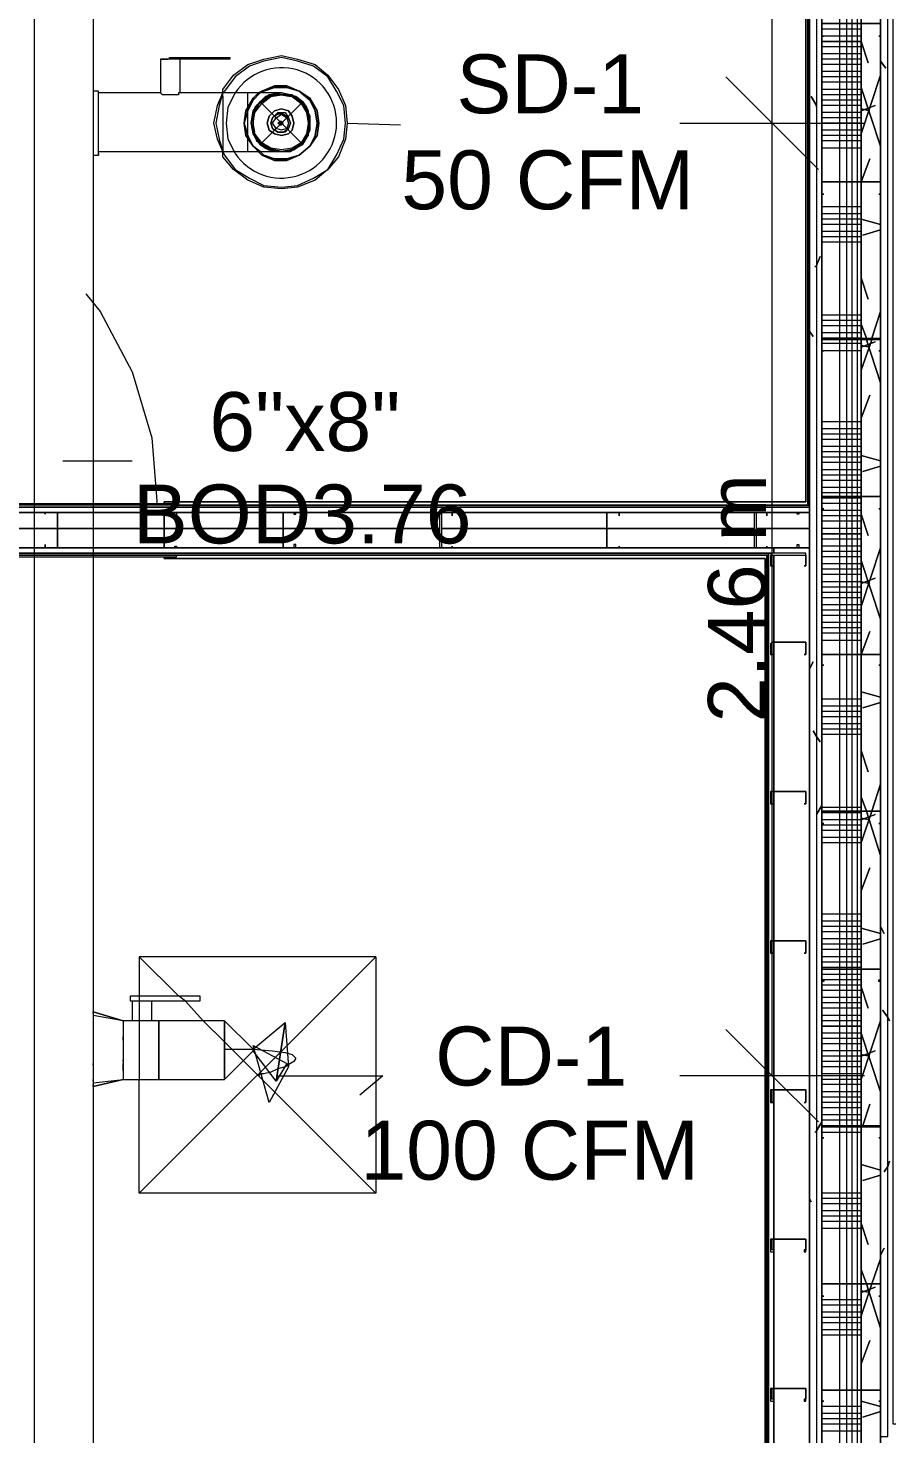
# Model space of a CAD drawing. Header units: metres. Extents: x -2 to 237, y -8 to 52.
# Drawn here: x 52.718 to 54.931, y 25.669 to 29.293 of the extents above; entities that cross this region are included whole.
import ezdxf

# ---------------------------------------------------------------- set-up
doc = ezdxf.new("R2010")
doc.units = ezdxf.units.M
doc.layers.add('HVAC - Ductos', color=5, linetype='Continuous', lineweight=0)
doc.layers.add('PDF2_Text', color=7, linetype='Continuous', lineweight=0)
doc.layers.add('PDF2_Geometry', color=7, linetype='Continuous', lineweight=0, true_color=0xaaaaaa)
doc.styles.add('PDF Helvetica', font='')
doc.styles.get('PDF Helvetica').set_extended_font_data('Helvetica')

msp = doc.modelspace()

# ---------------------------------------------------------------- linework, layer by layer
at = {"layer": 'HVAC - Ductos', "lineweight": 0}
for points in [[(54.8739, 26.5921), (54.6356, 26.5921), (54.6356, 29.0479), (54.6356, 31.0409), (54.6356, 32.5895)], [(52.8992, 28.9746), (53.284, 28.9746), (53.284, 28.9838), (53.284, 28.9929), (53.284, 29.0112), (53.284, 29.0296), (53.284, 29.0479), (53.284, 29.0662), (53.284, 29.0846), (53.284, 29.1028), (53.284, 29.1166), (53.284, 29.1212), (53.284, 29.1258), (53.1099, 29.1258), (53.1099, 29.2128), (53.1053, 29.2128), (53.1007, 29.2128), (53.0961, 29.2128), (53.0916, 29.2128), (53.0824, 29.2128), (53.0779, 29.2128), (53.0687, 29.2128), (53.0641, 29.2128), (53.0595, 29.2128), (53.0641, 29.2128), (53.0687, 29.2128), (53.0779, 29.2128)], [(53.0595, 29.2128), (53.0595, 29.1258), (52.8992, 29.1258)], [(54.5165, 29.167), (54.6356, 29.0479), (54.7547, 28.9287)], [(52.8992, 28.97), (52.8992, 28.9654), (52.8992, 28.97), (52.8992, 28.9792), (52.8992, 28.9884), (52.8992, 29.0066), (52.8992, 29.0296), (52.8992, 29.0479), (52.8992, 29.0708), (52.8992, 29.0892), (52.8992, 29.1074), (52.8992, 29.1212), (52.8992, 29.1304), (52.8854, 29.1304), (52.8854, 29.1212), (52.8854, 29.1074), (52.8854, 29.0892), (52.8854, 29.0708), (52.8854, 29.0479), (52.8854, 29.0296), (52.8854, 29.0066), (52.8854, 28.9884), (52.8854, 28.9792), (52.8854, 28.97), (52.8854, 28.9654), (52.8992, 28.9654)], [(52.8992, 29.1304), (52.8992, 29.1304)], [(53.1099, 29.1258), (53.1053, 29.1258), (53.1053, 29.1212), (53.0961, 29.1212), (53.087, 29.1212), (53.0779, 29.1212), (53.0687, 29.1212), (53.0641, 29.1212), (53.0595, 29.1258)], [(53.2199, 29.1166), (53.2199, 29.1212), (53.2199, 29.1258)], [(53.3665, 29.1258), (53.3619, 29.1258), (53.3436, 29.1258), (53.3161, 29.1258), (53.2794, 29.1258), (53.2382, 29.1258), (53.2199, 29.1258)], [(53.2199, 29.1166), (53.2199, 29.1028), (53.2199, 29.0846), (53.2199, 29.0662), (53.2199, 29.0479), (53.2199, 29.0296), (53.2199, 29.0112), (53.2199, 28.9929), (53.2199, 28.9838), (53.2199, 28.9746), (53.2611, 28.9746), (53.3024, 28.9746), (53.3344, 28.9746), (53.3573, 28.9746), (53.3665, 28.9746)], [(53.252, 28.97), (53.2336, 29.0066), (53.229, 29.0479), (53.2336, 29.0892), (53.252, 29.1258)], [(53.2978, 29.0754), (53.2978, 29.08), (53.3024, 29.08), (53.3161, 29.1028), (53.3024, 29.0892), (53.2978, 29.0662), (53.2978, 29.0479), (53.2978, 29.0296), (53.2932, 29.0479), (53.2978, 29.0662), (53.307, 29.0846), (53.3161, 29.1028), (53.3344, 29.112), (53.3528, 29.1212), (53.371, 29.1212), (53.3894, 29.1212), (53.4077, 29.112), (53.4215, 29.1028), (53.4352, 29.0846), (53.4398, 29.0662), (53.4444, 29.0479), (53.4398, 29.0296), (53.4352, 29.0112), (53.4215, 28.9975), (53.4077, 28.9838), (53.3894, 28.9746), (53.371, 28.9746), (53.3528, 28.9792), (53.3344, 28.9838), (53.3161, 28.9975), (53.307, 29.0112), (53.2978, 29.0296), (53.3024, 29.0112), (53.3161, 28.9929), (53.3298, 28.9838), (53.3482, 28.9746), (53.3619, 28.9746), (53.371, 28.9746), (53.3894, 28.9792), (53.4077, 28.9838), (53.426, 28.9929), (53.426, 28.9975), (53.4352, 29.0112), (53.4444, 29.0296), (53.4444, 29.0479), (53.4398, 29.0754)], [(53.394, 29.1212), (53.371, 29.1258), (53.339, 29.1212), (53.3161, 29.1028), (53.2978, 29.08), (53.3161, 29.1028), (53.339, 29.1212), (53.371, 29.1258), (53.3986, 29.1212), (53.4032, 29.1166), (53.4215, 29.1028), (53.4352, 29.08)], [(53.4352, 29.0846), (53.4444, 29.0662), (53.4444, 29.0479), (53.4398, 29.08), (53.426, 29.1028), (53.4077, 29.1166), (53.3894, 29.1212), (53.371, 29.1258), (53.3619, 29.1258), (53.3482, 29.1212), (53.3298, 29.1166), (53.3161, 29.1028), (53.339, 29.1166), (53.339, 29.1212), (53.3436, 29.1212)], [(53.3986, 29.1212), (53.426, 29.1028), (53.4398, 29.08), (53.4398, 29.0754), (53.4444, 29.0479), (53.4398, 29.025), (53.4444, 29.0479), (53.4398, 29.0204), (53.426, 28.9929), (53.3986, 28.9792), (53.371, 28.9746), (53.339, 28.9792), (53.371, 28.9746), (53.394, 28.9792), (53.371, 28.9746), (53.3436, 28.9792), (53.339, 28.9792), (53.3161, 28.9929), (53.339, 28.9792)], [(53.3436, 29.1166), (53.371, 29.1212), (53.394, 29.1166)], [(53.3986, 29.1212), (53.3894, 29.1212), (53.371, 29.1258), (53.3619, 29.1258)], [(53.371, 29.1258), (53.371, 29.1258)], [(53.4032, 29.1166), (53.3986, 29.1212), (53.394, 29.1212), (53.3986, 29.1212), (53.4032, 29.1166), (53.4077, 29.1166), (53.426, 29.1028), (53.4352, 29.0892), (53.4398, 29.08), (53.4398, 29.0754), (53.4444, 29.0662), (53.4444, 29.0479), (53.4444, 29.0296), (53.4398, 29.0204)], [(53.4032, 29.1166), (53.4215, 29.1028)], [(53.426, 29.1028), (53.426, 29.1028)], [(53.3024, 29.025), (53.2978, 29.0479), (53.3024, 29.0754)], [(53.426, 29.0983), (53.4352, 29.0892)], [(53.4352, 29.0892), (53.4352, 29.0892)], [(53.4398, 29.08), (53.4398, 29.0754)], [(53.4444, 29.0479), (53.4444, 29.0479)], [(53.5406, 29.0479), (53.6781, 29.0433)], [(54.3974, 29.0479), (54.6356, 29.0479), (54.8739, 29.0479)], [(53.339, 28.9838), (53.3161, 28.9975), (53.3024, 29.0158), (53.2978, 29.0204), (53.2978, 29.025)], [(53.4352, 29.0158), (53.4215, 28.9975), (53.4032, 28.9838)], [(53.4398, 29.0158), (53.4398, 29.0204), (53.4398, 29.025), (53.4398, 29.0204), (53.4398, 29.0158), (53.4352, 29.0112), (53.426, 28.9975)], [(53.426, 28.9929), (53.4398, 29.0158), (53.4398, 29.0204)], [(53.339, 28.9792), (53.339, 28.9792)], [(53.3619, 28.9746), (53.371, 28.9746), (53.3894, 28.9746), (53.3986, 28.9792)], [(53.426, 28.9929), (53.4077, 28.9838), (53.4032, 28.9792), (53.3986, 28.9792), (53.394, 28.9792), (53.3986, 28.9792), (53.4032, 28.9792)], [(53.3986, 28.9792), (53.4032, 28.9792), (53.4215, 28.9929)], [(52.8075, 28.1774), (52.9862, 28.1774)], [(53.0045, 26.2897), (53.6139, 26.899), (53.6139, 26.2897), (53.0045, 26.2897), (53.0045, 26.5829)], [(53.6139, 26.899), (53.0045, 26.899), (53.0045, 26.7983)], [(53.1053, 26.7983), (53.0045, 26.899)], [(52.9633, 26.7341), (52.9633, 26.7295), (52.9633, 26.7249), (52.9633, 26.7158), (52.9633, 26.6975), (52.9633, 26.6792), (52.9633, 26.6608), (52.9633, 26.6425), (52.9633, 26.6241), (52.9633, 26.6059), (52.9633, 26.5921), (52.9633, 26.5875), (52.9633, 26.5829), (53.0549, 26.5829), (53.0549, 26.5875), (53.0549, 26.5921), (53.0549, 26.6059), (53.0549, 26.6241), (53.0549, 26.6425), (53.0549, 26.6608), (53.0549, 26.6792), (53.0549, 26.6975), (53.0549, 26.7158), (53.0549, 26.7249), (53.0549, 26.7341), (53.0366, 26.7341), (53.0366, 26.7846), (53.0321, 26.7846), (53.0275, 26.7846), (53.0229, 26.7846), (53.0183, 26.7846), (53.0091, 26.7846), (53.0045, 26.7846), (52.9954, 26.7846), (52.9908, 26.7846), (52.9862, 26.7846), (52.9862, 26.7341), (52.9633, 26.7341), (52.8854, 26.757), (52.9633, 26.7341), (52.8854, 26.7479), (52.8854, 26.7433), (52.8854, 26.7341)], [(53.0045, 26.7983), (53.0045, 26.5829)], [(53.1237, 26.7846), (53.1053, 26.7983)], [(53.1695, 26.7341), (53.1237, 26.7846)], [(52.8854, 26.7295), (52.8854, 26.7158), (52.8854, 26.7066), (52.8854, 26.7021), (52.8854, 26.6929), (52.8854, 26.6792), (52.8854, 26.6746), (52.8854, 26.67), (52.8854, 26.6471)], [(53.0366, 26.7341), (53.0321, 26.7341), (53.0275, 26.7341), (53.0229, 26.7341), (53.0137, 26.7341), (53.0045, 26.7341), (52.9954, 26.7341), (52.9908, 26.7341), (52.9862, 26.7341)], [(53.2978, 26.6608), (53.3802, 26.7295), (53.3573, 26.5783), (53.2978, 26.6563), (53.2978, 26.6608), (53.2245, 26.7341), (53.0549, 26.7341), (53.0549, 26.7249), (53.0549, 26.7158), (53.0549, 26.6975), (53.0549, 26.6792), (53.0549, 26.6608), (53.0549, 26.6425), (53.0549, 26.6241), (53.0549, 26.6059), (53.0549, 26.5921), (53.0549, 26.5875), (53.0549, 26.5829), (53.2245, 26.5829), (53.2245, 26.7341), (53.2245, 26.5829), (53.2978, 26.6563)], [(53.2245, 26.6792), (53.1695, 26.7341)], [(53.3894, 26.615), (53.339, 26.5234), (53.2978, 26.67), (53.3848, 26.6241), (53.3573, 26.5783), (53.3802, 26.7295), (53.3894, 26.615), (53.3848, 26.6241)], [(54.5165, 26.7112), (54.6356, 26.5921), (54.7547, 26.473)], [(53.6139, 26.2897), (53.2245, 26.6792)], [(52.8854, 26.6425), (52.8854, 26.6379), (52.8854, 26.6241), (52.8854, 26.615), (52.8854, 26.6104), (52.8854, 26.6059), (52.8854, 26.5875), (52.8854, 26.5737), (52.9633, 26.5829)], [(53.2245, 26.6608), (53.2978, 26.6608), (53.3482, 26.6563), (53.3802, 26.6517), (53.3986, 26.6471), (53.4077, 26.6379), (53.4032, 26.6287), (53.394, 26.6241), (53.3802, 26.615), (53.3619, 26.6104), (53.3436, 26.6013), (53.3252, 26.5967), (53.3161, 26.5967), (53.3116, 26.5921)], [(52.8854, 26.6196), (52.8854, 26.6241)], [(52.8854, 26.5646), (52.9633, 26.5829), (52.8854, 26.5646)], [(52.8854, 26.5783), (52.8854, 26.5829)], [(52.9633, 26.5875), (52.9633, 26.5875)], [(52.9633, 26.5875), (52.9633, 26.5875)], [(53.3573, 26.5921), (53.6322, 26.5921), (53.5727, 26.5417)], [(54.6356, 26.5921), (54.3974, 26.5921)]]:
    msp.add_lwpolyline(points, dxfattribs=at)
for points in [[(52.7342, 25.4604), (52.7342, 31.7969), (52.8854, 31.7969), (52.8854, 25.4604)], [(53.0824, 29.2128), (53.0824, 29.2174), (53.2382, 29.2174), (53.2382, 29.2128)], [(53.5406, 29.0479), (53.536, 29.0066), (53.5177, 28.9608), (53.4902, 28.9287), (53.4581, 28.9013), (53.4123, 28.883), (53.371, 28.8784), (53.3252, 28.883), (53.284, 28.9013), (53.2474, 28.9287), (53.2199, 28.9608), (53.2199, 28.9746), (53.2245, 28.9654), (53.252, 28.9287), (53.2886, 28.9059), (53.3252, 28.8875), (53.371, 28.883), (53.4123, 28.8875), (53.4536, 28.9059), (53.4902, 28.9287), (53.5131, 28.9654), (53.5314, 29.0066), (53.536, 29.0479), (53.5314, 29.0937), (53.5131, 29.1304), (53.4902, 29.167), (53.4536, 29.1945), (53.4123, 29.2082), (53.371, 29.2174), (53.3252, 29.2082), (53.2886, 29.1945), (53.252, 29.167), (53.2245, 29.1304), (53.2199, 29.1258), (53.2199, 29.135), (53.2474, 29.1716), (53.284, 29.199), (53.3252, 29.2128), (53.371, 29.222), (53.4123, 29.2128), (53.4581, 29.199), (53.4902, 29.1716), (53.5177, 29.135), (53.536, 29.0937)], [(53.4673, 29.0479), (53.4627, 29.0158), (53.4444, 28.9884), (53.4169, 28.9654), (53.3848, 28.9517), (53.3528, 28.9517), (53.3207, 28.9654), (53.3161, 28.97), (53.3207, 28.9654), (53.3528, 28.9517), (53.3848, 28.9517), (53.4169, 28.9654), (53.4444, 28.9884), (53.4627, 29.0158), (53.4673, 29.0479), (53.4627, 29.08), (53.4444, 29.112), (53.4169, 29.1304), (53.3848, 29.1441), (53.3528, 29.1441), (53.3207, 29.1304), (53.3116, 29.1258), (53.3207, 29.1304), (53.3528, 29.1441), (53.3848, 29.1441), (53.4169, 29.1304), (53.4444, 29.112), (53.4627, 29.08)], [(53.4627, 29.0479), (53.4581, 29.08), (53.4444, 29.1074), (53.4169, 29.1304), (53.3848, 29.1395), (53.3528, 29.1395), (53.3252, 29.1304), (53.3161, 29.1258), (53.3252, 29.1304), (53.3528, 29.1395), (53.3848, 29.1395), (53.4169, 29.1304), (53.4444, 29.1074), (53.4581, 29.08), (53.4627, 29.0479), (53.4581, 29.0158), (53.4444, 28.9884), (53.4169, 28.9654), (53.3848, 28.9563), (53.3528, 28.9563), (53.3252, 28.9654), (53.3161, 28.9746), (53.3252, 28.9654), (53.3528, 28.9563), (53.3848, 28.9563), (53.4169, 28.9654), (53.4444, 28.9884), (53.4581, 29.0158)], [(53.2061, 29.0066), (53.197, 29.0479), (53.2061, 29.0937), (53.2199, 29.1258), (53.2107, 29.0937), (53.2015, 29.0479), (53.2107, 29.0066), (53.2199, 28.9746)], [(53.2794, 29.08), (53.2978, 29.112), (53.3116, 29.1258), (53.2978, 29.112), (53.2794, 29.08), (53.2748, 29.0479), (53.2794, 29.0158), (53.2748, 29.0479)], [(53.284, 29.08), (53.2748, 29.0479), (53.284, 29.0158), (53.2978, 28.9884), (53.3161, 28.9746), (53.2978, 28.9884), (53.284, 29.0158), (53.2748, 29.0479), (53.284, 29.08), (53.2978, 29.1074), (53.3161, 29.1258), (53.2978, 29.1074)], [(53.3024, 29.0754), (53.3207, 29.0983), (53.3436, 29.1166), (53.371, 29.1212), (53.3986, 29.1166), (53.4215, 29.0983), (53.4352, 29.0754), (53.4398, 29.0479), (53.4352, 29.0204), (53.4215, 28.9975), (53.3986, 28.9838), (53.371, 28.9792), (53.3436, 28.9838), (53.3207, 28.9975), (53.3024, 29.0204), (53.2978, 29.0479)], [(53.2932, 29.0479), (53.2978, 29.08)], [(53.339, 29.0662), (53.3344, 29.0479), (53.339, 29.0662), (53.3528, 29.08), (53.371, 29.0846), (53.3894, 29.08), (53.3986, 29.0662), (53.4032, 29.0479), (53.3986, 29.0662), (53.3894, 29.08), (53.371, 29.0846), (53.3528, 29.08)], [(53.3482, 29.0616), (53.3436, 29.0479), (53.3482, 29.0616), (53.3619, 29.0754), (53.3802, 29.0754), (53.3894, 29.0616), (53.394, 29.0479), (53.3894, 29.0616), (53.3756, 29.0708), (53.3619, 29.0708)], [(53.3573, 29.0616), (53.371, 29.0708), (53.3848, 29.0616), (53.3894, 29.0479), (53.3848, 29.0342), (53.371, 29.0296), (53.3573, 29.0342), (53.3482, 29.0479)], [(53.2978, 29.0204), (53.3161, 28.9929), (53.2978, 29.0204), (53.2932, 29.0479)], [(53.3986, 29.0296), (53.4032, 29.0479), (53.3986, 29.0296), (53.3894, 29.0204), (53.371, 29.0158), (53.3528, 29.0204), (53.339, 29.0296), (53.3344, 29.0479), (53.339, 29.0296), (53.3528, 29.0204), (53.371, 29.0158), (53.3894, 29.0204)], [(53.3894, 29.0342), (53.394, 29.0479), (53.3894, 29.0342), (53.3802, 29.025), (53.3619, 29.025), (53.3482, 29.0342), (53.3436, 29.0479), (53.3482, 29.0342), (53.3619, 29.025), (53.3756, 29.025)], [(53.3665, 29.0433), (53.371, 29.0433), (53.3756, 29.0479), (53.371, 29.0433), (53.3665, 29.0433), (53.3619, 29.0479), (53.3665, 29.0525), (53.371, 29.0525), (53.3756, 29.0479), (53.371, 29.0525), (53.3665, 29.0525), (53.3665, 29.0479)], [(53.2978, 28.9884), (53.2794, 29.0158), (53.2978, 28.9884), (53.3161, 28.97)], [(53.1603, 26.7983), (53.1603, 26.7846), (52.9816, 26.7846), (52.9816, 26.7983)], [(52.8854, 26.757), (52.8854, 26.7525)], [(53.2245, 26.5829), (53.2245, 26.5875), (53.2245, 26.5921), (53.2245, 26.6059), (53.2245, 26.6241), (53.2245, 26.6425), (53.2245, 26.6608), (53.2245, 26.6792), (53.2245, 26.6975), (53.2245, 26.7158), (53.2245, 26.7249), (53.2245, 26.7341), (53.2245, 26.7249), (53.2245, 26.7158), (53.2245, 26.6975), (53.2245, 26.6792), (53.2245, 26.6608), (53.2245, 26.6425), (53.2245, 26.6241), (53.2245, 26.6059), (53.2245, 26.5921), (53.2245, 26.5875)], [(52.9633, 26.6838), (52.9633, 26.6883), (52.9633, 26.6929), (52.9633, 26.6883)], [(52.9633, 26.6287), (52.9633, 26.6333)], [(52.9633, 26.6059), (52.9633, 26.6241)], [(52.8854, 26.5692), (52.8854, 26.5646)]]:
    msp.add_lwpolyline(points, close=True, dxfattribs=at)
msp.add_lwpolyline([(53.252, 28.97, 0.739922), (53.5131, 29.0479, 0.753212), (53.252, 29.1258)], format="xyb", dxfattribs=at)
at = {"layer": 'PDF2_Geometry', "lineweight": 0}
for points in [[(56.0834, 32.8782), (55.8498, 32.8782), (54.7501, 32.8782), (54.7501, 32.8644), (54.7501, 32.6812), (54.7501, 30.5003), (54.7501, 25.5108), (54.7501, 25.4971), (56.4316, 25.4971)], [(54.7318, 32.6812), (54.7318, 30.5003), (54.7181, 30.5003), (54.7318, 30.5003), (54.7318, 28.0445), (54.7318, 30.5003), (54.7501, 30.5003), (54.7501, 32.8644), (54.7639, 32.8644), (54.7639, 32.8599), (54.7639, 32.8644), (55.8498, 32.8644), (56.0834, 32.8644)], [(54.7639, 32.8599), (54.7639, 32.8644), (55.8498, 32.8644), (55.8498, 32.8141), (55.9323, 32.8141), (56.0834, 32.8141), (56.0834, 32.7133), (55.8498, 32.7133), (54.9151, 32.7133), (54.8647, 32.7133), (54.9151, 32.7133), (54.9151, 32.6949), (54.9151, 32.6812), (54.9151, 30.5003), (54.9151, 25.662), (54.9151, 25.5612), (55.103, 25.5612)], [(54.7639, 30.5003), (54.7639, 32.6812), (54.7639, 32.8141), (54.7639, 32.8324), (54.7639, 30.5003), (54.7501, 30.5003), (54.7501, 25.4787), (54.7318, 25.4787), (54.7318, 27.9528)], [(54.8097, 28.4935), (54.8097, 28.8967), (54.8097, 29.3045), (54.8097, 29.7077), (54.8097, 30.1154), (54.8097, 30.5003), (54.8097, 30.5186), (54.8097, 31.3296)], [(54.8281, 28.4935), (54.8281, 28.8967), (54.8281, 29.3045), (54.8281, 29.7077), (54.8281, 30.1154), (54.8281, 30.5003), (54.8281, 30.5186), (54.8281, 31.3296)], [(54.7639, 25.5108), (54.7639, 30.5003), (54.8647, 30.5003), (54.8647, 30.5186)], [(54.8418, 28.4935), (54.8418, 28.8967), (54.8418, 29.3045), (54.8418, 29.7077), (54.8418, 30.1154), (54.8418, 30.5003), (54.8418, 30.5186)], [(54.8555, 28.4935), (54.8555, 28.8967), (54.8555, 29.3045), (54.8555, 29.7077), (54.8555, 30.1154), (54.8555, 30.5003), (54.8555, 30.5186)], [(56.4316, 25.6941), (54.9472, 25.6941), (54.9472, 30.5003), (54.9151, 30.5003), (54.7639, 30.5003), (54.7318, 30.5003), (54.7318, 25.4787), (54.7318, 22.9222), (54.7318, 22.7068), (56.4316, 22.7068)], [(54.7318, 28.0445), (54.7318, 30.5003), (54.7318, 25.4787), (54.7318, 27.9528)], [(54.9151, 25.5612), (54.9151, 30.5003), (54.8647, 30.5003), (54.8647, 30.1154), (54.8647, 29.7077), (54.8647, 29.3045), (54.8647, 28.8967), (54.8647, 28.4935), (54.8647, 28.8967), (54.8647, 29.3045), (54.8647, 29.7077), (54.8647, 30.1154), (54.8647, 30.5003), (54.7639, 30.5003), (54.7639, 25.5108)], [(51.992, 30.0146), (51.992, 28.0628), (52.0974, 28.0628), (51.992, 28.0628), (52.0974, 28.0628), (52.0974, 28.0674), (53.1007, 28.0674), (53.1007, 28.0628), (52.0974, 28.0628), (51.992, 28.0628), (52.0974, 28.0628), (51.992, 28.0628), (51.992, 30.0146), (51.992, 28.0628), (51.992, 30.0146), (51.992, 28.0628), (51.992, 30.0192)], [(54.7227, 30.0101), (54.7227, 28.072)], [(54.7227, 30.0101), (54.7227, 28.072)], [(54.7318, 30.0192), (54.7318, 28.0628), (54.7318, 30.0192), (54.7318, 28.0628), (54.7318, 30.0192)], [(54.8647, 29.3045), (54.8647, 28.8967), (54.8647, 28.4935), (54.7639, 28.4935)], [(54.8647, 29.2907), (54.7639, 29.2907)], [(54.8647, 29.2724), (54.7639, 29.2724)], [(54.7685, 29.2724), (54.7685, 29.2724)], [(54.9105, 29.2724), (54.9105, 29.2724)], [(54.8647, 29.2449), (54.7639, 29.2449)], [(54.8647, 29.2266), (54.7639, 29.2266)], [(54.8647, 29.2128), (54.7639, 29.2128)], [(54.8647, 29.199), (54.7639, 29.199)], [(54.8647, 29.1808), (54.7639, 29.1808)], [(54.8647, 29.167), (54.7639, 29.167)], [(54.8647, 29.1533), (54.7639, 29.1533)], [(54.8647, 29.135), (54.7639, 29.135)], [(54.8647, 29.1212), (54.7639, 29.1212)], [(54.8647, 29.1074), (54.7639, 29.1074)], [(54.8647, 29.0937), (54.7639, 29.0937)], [(54.8647, 29.0754), (54.7639, 29.0754)], [(54.8647, 29.0616), (54.7639, 29.0616)], [(54.8647, 29.0479), (54.7639, 29.0479)], [(54.8647, 29.0296), (54.7639, 29.0296)], [(54.8647, 29.0158), (54.7639, 29.0158)], [(54.8647, 29.0021), (54.7639, 29.0021)], [(54.8647, 28.9838), (54.7639, 28.9838)], [(54.7639, 28.8967), (54.7639, 28.8967)], [(54.7639, 28.8967), (54.7639, 28.8967)], [(54.9151, 28.8967), (54.9151, 28.8967)], [(54.9151, 28.8967), (54.9151, 28.8967)], [(54.7685, 28.8646), (54.7685, 28.8646)], [(54.9105, 28.8646), (54.9105, 28.8646)], [(54.8647, 28.8325), (54.7639, 28.8325)], [(54.8647, 28.8142), (54.7639, 28.8142)], [(54.8647, 28.8005), (54.7639, 28.8005)], [(54.8647, 28.7867), (54.7639, 28.7867)], [(54.8647, 28.7684), (54.7639, 28.7684)], [(54.8647, 28.7547), (54.7639, 28.7547)], [(54.8647, 28.7409), (54.7639, 28.7409)], [(52.8671, 28.6081), (52.9038, 28.5622), (52.9862, 28.4065), (53.0366, 28.2369), (53.0503, 28.0628)], [(54.8647, 28.553), (54.7639, 28.553)], [(54.8647, 28.5393), (54.7639, 28.5393)], [(54.8647, 28.5256), (54.7639, 28.5256)], [(54.8647, 28.5072), (54.7639, 28.5072)], [(54.7639, 28.489), (54.7639, 28.489)], [(54.8097, 26.4638), (54.8097, 26.867), (54.8097, 27.2747), (54.8097, 27.6779), (54.8097, 28.0857), (54.8097, 28.489)], [(54.8281, 26.4638), (54.8281, 26.867), (54.8281, 27.2747), (54.8281, 27.6779), (54.8281, 28.0857), (54.8281, 28.489)], [(54.8418, 26.4638), (54.8418, 26.867), (54.8418, 27.2747), (54.8418, 27.6779), (54.8418, 28.0857), (54.8418, 28.489)], [(54.8555, 26.4638), (54.8555, 26.867), (54.8555, 27.2747), (54.8555, 27.6779), (54.8555, 28.0857), (54.8555, 28.489)], [(54.8647, 26.4638), (54.8647, 26.867), (54.8647, 27.2747), (54.8647, 27.6779), (54.8647, 28.0857), (54.8647, 28.489)], [(54.9151, 28.489), (54.9151, 28.489)], [(54.8647, 28.4798), (54.7639, 28.4798)], [(54.8647, 28.4614), (54.7639, 28.4614)], [(54.7685, 28.4614), (54.7685, 28.4614)], [(54.9105, 28.4614), (54.9105, 28.4614)], [(54.8647, 28.2781), (54.7639, 28.2781)], [(54.8647, 28.2599), (54.7639, 28.2599)], [(54.8647, 28.2461), (54.7639, 28.2461)], [(54.8647, 28.2323), (54.7639, 28.2323)], [(54.8647, 28.2141), (54.7639, 28.2141)], [(54.8647, 28.2003), (54.7639, 28.2003)], [(54.8647, 28.1865), (54.7639, 28.1865)], [(54.8647, 28.1728), (54.7639, 28.1728)], [(54.8647, 28.1545), (54.7639, 28.1545)], [(54.8647, 28.1407), (54.7639, 28.1407)], [(54.8647, 28.127), (54.7639, 28.127)], [(54.8647, 28.1086), (54.7639, 28.1086)], [(54.8647, 28.0949), (54.7639, 28.0949)], [(54.7318, 22.8306), (54.7318, 27.9346), (54.7318, 28.0628), (51.992, 28.0628), (51.992, 27.9346), (54.6265, 27.9346), (51.992, 27.9346), (52.0974, 27.9346), (52.0974, 27.93), (53.1007, 27.93), (53.1007, 27.9346), (52.0974, 27.9346), (51.992, 27.9346)], [(54.7318, 28.0628), (51.992, 28.0628)], [(53.0687, 28.072), (53.0687, 28.072)], [(53.0687, 28.072), (53.0687, 28.072)], [(53.1007, 28.0628), (54.7318, 28.0628), (53.1007, 28.0628)], [(53.1007, 28.0628), (54.7318, 28.0628), (53.1007, 28.0628)], [(54.7639, 28.0857), (54.7639, 28.0857)], [(54.7639, 28.0857), (54.7639, 28.0857)], [(54.8647, 28.0812), (54.7639, 28.0812)], [(54.8647, 28.0674), (54.7639, 28.0674)], [(54.7685, 28.0537), (54.7685, 28.0537)], [(54.9105, 28.0537), (54.9105, 28.0537)], [(54.9151, 28.0857), (54.9151, 28.0857)], [(54.9151, 28.0857), (54.9151, 28.0857)], [(52.7617, 28.0399), (52.7617, 28.0399)], [(52.7938, 28.0445), (52.7938, 28.0445)], [(52.7938, 28.0445), (52.7938, 28.0445)], [(53.0687, 28.0445), (53.0687, 28.0445)], [(53.0687, 28.0445), (53.0687, 28.0445)], [(53.7834, 28.0445), (53.7834, 28.0445)], [(53.8109, 28.0353), (53.8109, 28.0353)], [(54.2416, 28.0353), (54.2416, 28.0353)], [(54.5944, 28.0445), (54.5944, 28.0445)], [(54.6219, 28.0353), (54.6219, 28.0353)], [(54.7318, 28.0445), (54.7318, 28.0445)], [(54.7318, 28.0445), (54.7318, 28.0445)], [(54.8647, 28.0491), (54.7639, 28.0491)], [(54.8647, 28.0353), (54.7639, 28.0353)], [(54.8647, 28.0216), (54.7639, 28.0216)], [(54.8647, 28.0032), (54.7639, 28.0032)], [(54.7318, 27.9392), (54.7318, 27.9528), (51.992, 27.9528), (54.6402, 27.9528), (54.6402, 27.9392), (54.6402, 27.9528), (54.7318, 27.9528), (54.7318, 22.8122)], [(52.7617, 27.962), (52.7617, 27.962)], [(52.7938, 27.9528), (52.7938, 27.9528)], [(52.7938, 27.9528), (52.7938, 27.9528)], [(53.0687, 27.9528), (53.0687, 27.9528)], [(53.0687, 27.9528), (53.0687, 27.9528)], [(53.7834, 27.9528), (53.7834, 27.9528)], [(53.8109, 27.9574), (53.8109, 27.9574)], [(54.2416, 27.9574), (54.2416, 27.9574)], [(54.5944, 27.9528), (54.5944, 27.9528)], [(54.6219, 27.9574), (54.6219, 27.9574)], [(54.7318, 27.9528), (54.7318, 27.9528)], [(54.7318, 27.9528), (54.7318, 27.9528)], [(54.7318, 27.9528), (54.7318, 25.5108)], [(54.8647, 27.9758), (54.7639, 27.9758)], [(54.8647, 27.9574), (54.7639, 27.9574)], [(54.8647, 27.9437), (54.7639, 27.9437)], [(54.6265, 22.8306), (54.6265, 27.9346), (53.1007, 27.9346), (54.5944, 27.9346), (53.1007, 27.9346), (54.6265, 27.9346), (53.1007, 27.9346), (54.6265, 27.9346), (54.6265, 22.8306), (54.6265, 27.9346), (54.6265, 25.5475), (54.6265, 27.9346), (53.1007, 27.9346), (54.6265, 27.9346), (54.6265, 27.9392), (51.992, 27.9392), (54.6356, 27.9392), (54.6265, 27.9392), (54.6265, 22.8306)], [(53.0687, 27.93), (53.0687, 27.9254)], [(53.0687, 27.9254), (53.0687, 27.93)], [(53.0687, 27.9254), (53.0687, 27.9254)], [(53.0687, 27.9254), (54.6173, 27.9254)], [(53.0687, 27.9254), (54.6173, 27.9254)], [(53.0687, 27.9254), (53.0687, 27.9254)], [(54.6265, 25.5475), (54.6265, 27.9346), (54.6265, 25.5475)], [(54.6265, 25.5475), (54.6265, 27.9346), (54.6265, 25.5475)], [(54.6265, 27.9346), (54.6265, 27.9346)], [(54.6265, 27.9346), (54.6265, 27.9346)], [(54.8647, 27.93), (54.7639, 27.93)], [(54.8647, 27.9116), (54.7639, 27.9116)], [(54.8647, 27.8979), (54.7639, 27.8979)], [(54.8647, 27.8842), (54.7639, 27.8842)], [(54.8647, 27.8658), (54.7639, 27.8658)], [(54.8647, 27.8521), (54.7639, 27.8521)], [(54.8647, 27.8383), (54.7639, 27.8383)], [(54.8647, 27.8245), (54.7639, 27.8245)], [(54.8647, 27.8063), (54.7639, 27.8063)], [(54.8647, 27.7925), (54.7639, 27.7925)], [(54.8647, 27.7788), (54.7639, 27.7788)], [(54.8647, 27.7604), (54.7639, 27.7604)], [(54.8647, 27.7467), (54.7639, 27.7467)], [(54.8647, 27.7329), (54.7639, 27.7329)], [(54.8647, 27.7146), (54.7639, 27.7146)], [(54.7639, 27.6779), (54.7639, 27.6779)], [(54.7639, 27.6779), (54.7639, 27.6779)], [(54.9151, 27.6779), (54.9151, 27.6779)], [(54.9151, 27.6779), (54.9151, 27.6779)], [(54.7685, 27.6505), (54.7685, 27.6505)], [(54.9105, 27.6505), (54.9105, 27.6505)], [(54.8647, 27.5634), (54.7639, 27.5634)], [(54.8647, 27.5451), (54.7639, 27.5451)], [(54.8647, 27.5314), (54.7639, 27.5314)], [(54.8647, 27.5176), (54.7639, 27.5176)], [(54.8647, 27.4993), (54.7639, 27.4993)], [(54.8647, 27.4855), (54.7639, 27.4855)], [(54.8647, 27.4718), (54.7639, 27.4718)], [(54.8647, 27.2839), (54.7639, 27.2839)], [(54.8647, 27.2702), (54.7639, 27.2702)], [(54.8647, 27.2519), (54.7639, 27.2519)], [(54.8647, 27.2381), (54.7639, 27.2381)], [(54.8647, 27.2244), (54.7639, 27.2244)], [(54.7685, 27.2427), (54.7685, 27.2427)], [(54.9105, 27.2427), (54.9105, 27.2427)], [(54.8647, 27.2061), (54.7639, 27.2061)], [(54.8647, 27.1923), (54.7639, 27.1923)], [(54.8647, 27.009), (54.7639, 27.009)], [(54.8647, 26.9907), (54.7639, 26.9907)], [(54.8647, 26.977), (54.7639, 26.977)], [(54.8647, 26.9632), (54.7639, 26.9632)], [(54.8647, 26.9449), (54.7639, 26.9449)], [(54.8647, 26.9312), (54.7639, 26.9312)], [(54.8647, 26.9174), (54.7639, 26.9174)], [(54.8647, 26.899), (54.7639, 26.899)], [(54.8647, 26.8854), (54.7639, 26.8854)], [(54.8647, 26.8716), (54.7639, 26.8716)], [(54.7639, 26.867), (54.7639, 26.867)], [(54.7639, 26.867), (54.7639, 26.867)], [(54.9151, 26.867), (54.9151, 26.867)], [(54.9151, 26.867), (54.9151, 26.867)], [(54.8647, 26.8532), (54.7639, 26.8532)], [(54.8647, 26.8395), (54.7639, 26.8395)], [(54.8647, 26.8258), (54.7639, 26.8258)], [(54.8647, 26.812), (54.7639, 26.812)], [(54.8647, 26.7937), (54.7639, 26.7937)], [(54.8647, 26.78), (54.7639, 26.78)], [(54.8647, 26.7662), (54.7639, 26.7662)], [(54.8647, 26.7479), (54.7639, 26.7479)], [(54.8647, 26.7341), (54.7639, 26.7341)], [(54.8647, 26.7021), (54.7639, 26.7021)], [(54.8647, 26.6883), (54.7639, 26.6883)], [(54.8647, 26.6746), (54.7639, 26.6746)], [(54.8647, 26.6563), (54.7639, 26.6563)], [(54.8647, 26.6425), (54.7639, 26.6425)], [(54.8647, 26.6287), (54.7639, 26.6287)], [(54.8647, 26.615), (54.7639, 26.615)], [(54.8647, 26.5967), (54.7639, 26.5967)], [(54.8647, 26.5829), (54.7639, 26.5829)], [(54.8647, 26.5692), (54.7639, 26.5692)], [(54.8647, 26.5509), (54.7639, 26.5509)], [(54.8647, 26.5371), (54.7639, 26.5371)], [(54.8647, 26.5234), (54.7639, 26.5234)], [(54.8647, 26.5097), (54.7639, 26.5097)], [(54.8647, 26.4913), (54.7639, 26.4913)], [(54.8647, 26.4776), (54.7639, 26.4776)], [(54.7639, 26.4592), (54.7639, 26.4592)], [(54.8097, 25.5108), (54.8097, 25.7812), (54.8097, 26.0561), (54.8097, 26.4592)], [(54.8281, 25.5108), (54.8281, 25.7812), (54.8281, 26.0561), (54.8281, 26.4592)], [(54.8418, 25.5108), (54.8418, 25.7812), (54.8418, 26.0561), (54.8418, 26.4592)], [(54.8555, 25.5108), (54.8555, 25.7812), (54.8555, 26.0561), (54.8555, 26.4592)], [(54.8647, 26.4592), (54.8647, 26.0561), (54.8647, 25.7812), (54.8647, 25.5612)], [(54.8647, 25.5108), (54.8647, 25.7812), (54.8647, 26.0561), (54.8647, 26.4592), (54.8647, 26.0561), (54.8647, 25.7812), (54.8647, 25.5612)], [(54.9151, 26.4592), (54.9151, 26.4592)], [(54.8647, 26.4455), (54.7639, 26.4455)], [(54.7685, 26.4317), (54.7685, 26.4317)], [(54.9105, 26.4317), (54.9105, 26.4317)], [(54.8647, 26.2897), (54.7639, 26.2897)], [(54.8647, 26.276), (54.7639, 26.276)], [(54.8647, 26.2622), (54.7639, 26.2622)], [(54.8647, 26.2439), (54.7639, 26.2439)], [(54.8647, 26.2302), (54.7639, 26.2302)], [(54.8647, 26.2164), (54.7639, 26.2164)], [(54.8647, 26.1981), (54.7639, 26.1981)], [(54.7639, 26.0561), (54.7639, 26.0561)], [(54.7639, 26.0561), (54.7639, 26.0561)], [(54.7685, 26.0239), (54.7685, 26.0239)], [(54.9105, 26.0239), (54.9105, 26.0239)], [(54.9151, 26.0561), (54.9151, 26.0561)], [(54.9151, 26.0561), (54.9151, 26.0561)], [(54.8647, 26.0148), (54.7639, 26.0148)], [(54.8647, 26.0011), (54.7639, 26.0011)], [(54.8647, 25.9827), (54.7639, 25.9827)], [(54.8647, 25.969), (54.7639, 25.969)], [(54.8647, 25.9553), (54.7639, 25.9553)], [(54.8647, 25.9369), (54.7639, 25.9369)], [(54.8647, 25.9232), (54.7639, 25.9232)], [(54.7639, 25.7812), (54.7639, 25.7812)], [(54.7639, 25.7812), (54.7639, 25.7812)], [(54.9151, 25.7812), (54.9151, 25.7812)], [(54.9151, 25.7812), (54.9151, 25.7812)], [(54.8647, 25.7399), (54.7639, 25.7399)], [(54.7685, 25.7536), (54.7685, 25.7536)], [(54.9105, 25.7536), (54.9105, 25.7536)], [(54.8647, 25.7216), (54.7639, 25.7216)], [(54.8647, 25.7078), (54.7639, 25.7078)], [(54.8647, 25.6941), (54.7639, 25.6941)], [(54.8647, 25.6758), (54.7639, 25.6758)]]:
    msp.add_lwpolyline(points, dxfattribs=at)
for points in [[(54.7639, 30.5003), (54.7501, 30.5003), (54.7501, 25.4971), (54.7639, 25.4971)], [(54.9334, 25.662), (54.9334, 30.5003), (54.9151, 30.5003), (54.9151, 25.662)], [(54.7227, 28.072), (54.7227, 30.0101)], [(54.7273, 28.0628), (54.7273, 30.0192)], [(54.7318, 30.0146), (54.7318, 28.0766)], [(54.7639, 29.2999), (54.7639, 29.3045), (54.9151, 29.3045), (54.9151, 29.2999), (54.9151, 29.2724), (54.9105, 29.2724), (54.9151, 29.2724), (54.9151, 29.2999), (54.9151, 29.3045), (54.7639, 29.3045), (54.7639, 29.2999), (54.7639, 29.2724)], [(54.7685, 29.2724), (54.7639, 29.2724)], [(54.7639, 29.2587), (54.8647, 29.2587)], [(54.7639, 28.8967), (54.9151, 28.8967), (54.9151, 28.8646), (54.9105, 28.8646), (54.9151, 28.8646), (54.9151, 28.8967), (54.7639, 28.8967), (54.7639, 28.8646)], [(54.7685, 28.8646), (54.7639, 28.8646)], [(54.7639, 28.489), (54.7639, 28.4935), (54.9151, 28.4935), (54.9151, 28.489), (54.9151, 28.4614), (54.9105, 28.4614), (54.9151, 28.4614), (54.9151, 28.489), (54.7639, 28.489), (54.7639, 28.4614)], [(54.8647, 26.4638), (54.8647, 26.867), (54.8647, 27.2747), (54.8647, 27.6779), (54.8647, 28.0857), (54.8647, 28.489), (54.8647, 28.0857), (54.8647, 27.6779), (54.8647, 27.2747), (54.8647, 26.867)], [(54.7685, 28.4614), (54.7639, 28.4614)], [(51.992, 28.0583), (54.7318, 28.0583)], [(53.0687, 28.0674), (53.0687, 28.072), (54.7227, 28.072), (53.0687, 28.072)], [(53.0687, 28.0674), (53.0687, 28.072), (54.7227, 28.072), (53.0687, 28.072)], [(54.7318, 28.0628), (53.1007, 28.0628)], [(54.7318, 28.0628), (53.1007, 28.0628)], [(54.7639, 28.0857), (54.9151, 28.0857), (54.9151, 28.0537), (54.9105, 28.0537), (54.9151, 28.0537), (54.9151, 28.0857), (54.7639, 28.0857), (54.7639, 28.0537)], [(54.7685, 28.0537), (54.7639, 28.0537)], [(54.7318, 28.0445), (51.992, 28.0445)], [(52.7617, 28.0399), (52.7617, 28.0445)], [(52.7938, 28.0445), (52.7938, 27.9528), (52.7617, 27.9528), (52.7617, 27.962), (52.7617, 27.9528), (52.7938, 27.9528), (52.7938, 28.0445), (52.7617, 28.0445)], [(53.0687, 27.9528), (53.0687, 28.0445), (53.1007, 28.0445), (53.1007, 28.0353), (53.0961, 28.0353), (53.0961, 28.0445), (53.0687, 28.0445), (53.0687, 27.9528), (53.0961, 27.9528), (53.0961, 27.9574), (53.1007, 27.9574), (53.1007, 27.9528)], [(53.4077, 28.0445), (53.3756, 28.0445), (53.3756, 27.9528), (53.4077, 27.9528), (53.4077, 27.962), (53.4032, 27.962), (53.4032, 27.9528), (53.3756, 27.9528), (53.3756, 28.0445), (53.4032, 28.0445), (53.4032, 28.0399), (53.4077, 28.0399)], [(53.7834, 27.9528), (53.7788, 27.9528), (53.7788, 28.0445), (53.7834, 28.0445), (53.8109, 28.0445), (53.8109, 28.0353), (53.8109, 28.0445), (53.7834, 28.0445), (53.7834, 27.9528), (53.8109, 27.9528)], [(54.2141, 27.9528), (54.2095, 27.9528), (54.2095, 28.0445), (54.2141, 28.0445), (54.2416, 28.0445), (54.2416, 28.0353), (54.2416, 28.0445), (54.2141, 28.0445), (54.2095, 28.0445), (54.2095, 27.9528), (54.2141, 27.9528), (54.2416, 27.9528)], [(54.5944, 27.9528), (54.5898, 27.9528), (54.5898, 28.0445), (54.5944, 28.0445), (54.6219, 28.0445), (54.6219, 28.0353), (54.6219, 28.0445), (54.5944, 28.0445), (54.5944, 27.9528), (54.6219, 27.9528)], [(54.7318, 28.0445), (54.7318, 27.9528), (54.6997, 27.9528), (54.6997, 27.962), (54.7043, 27.962), (54.7043, 27.9528), (54.7318, 27.9528), (54.7318, 28.0445), (54.7043, 28.0445), (54.7043, 28.0399), (54.6997, 28.0399), (54.6997, 28.0445)], [(53.7788, 28.0032), (53.3756, 28.0032), (53.0687, 28.0032), (52.7938, 28.0032), (52.4731, 28.0032), (52.3539, 28.0032), (52.0974, 28.0032), (51.992, 28.0032), (52.0974, 28.0032), (52.3539, 28.0032), (52.4731, 28.0032), (52.7938, 28.0032), (53.0687, 28.0032), (53.3756, 28.0032)], [(54.5898, 28.0032), (54.2095, 28.0032), (53.7834, 28.0032), (54.2095, 28.0032)], [(54.7318, 28.0032), (54.5944, 28.0032)], [(54.7639, 27.9895), (54.8647, 27.9895)], [(53.8109, 27.9574), (53.8109, 27.9528)], [(54.2416, 27.9574), (54.2416, 27.9528)], [(54.6219, 27.9574), (54.6219, 27.9528)], [(53.0687, 27.93), (53.0687, 27.9254), (54.6173, 27.9254), (53.0687, 27.9254)], [(54.6173, 27.9254), (54.6173, 25.5475)], [(54.6173, 27.9254), (54.6173, 25.5475)], [(54.6219, 25.5475), (54.6219, 27.9346)], [(54.7227, 27.907), (54.7227, 27.9346), (54.7227, 27.9392), (54.6356, 27.9392), (54.631, 27.9346), (54.631, 27.907), (54.6402, 27.907), (54.6356, 27.907), (54.6356, 27.9346), (54.7227, 27.9346), (54.7227, 27.907), (54.7181, 27.907)], [(54.6402, 25.0206), (54.6402, 25.4009), (54.6402, 25.7857), (54.6402, 26.1706), (54.6402, 26.5555), (54.6402, 26.9403), (54.6402, 27.3252), (54.6402, 27.7101), (54.6402, 27.9346), (54.6402, 27.7101), (54.6402, 27.3252), (54.6402, 26.9403), (54.6402, 26.5555), (54.6402, 26.1706), (54.6402, 25.7857), (54.6402, 25.4009)], [(54.7227, 27.6779), (54.7227, 27.7055), (54.7227, 27.7101), (54.6356, 27.7101), (54.631, 27.7055), (54.631, 27.6779), (54.6402, 27.6779), (54.6356, 27.6779), (54.6356, 27.7055), (54.6356, 27.7101), (54.7227, 27.7101), (54.7227, 27.7055), (54.7227, 27.6779), (54.7181, 27.6779)], [(54.7639, 27.6779), (54.9151, 27.6779), (54.9151, 27.6505), (54.9105, 27.6505), (54.9151, 27.6505), (54.9151, 27.6779), (54.7639, 27.6779), (54.7639, 27.6505)], [(54.7685, 27.6505), (54.7639, 27.6505)], [(54.7227, 27.2931), (54.7227, 27.3252), (54.6356, 27.3252), (54.631, 27.3252), (54.631, 27.2931), (54.6402, 27.2931), (54.6356, 27.2931), (54.6356, 27.3252), (54.7227, 27.3252), (54.7227, 27.2931), (54.7181, 27.2931)], [(54.7639, 27.2702), (54.7639, 27.2747), (54.9151, 27.2747), (54.9151, 27.2702), (54.9151, 27.2427), (54.9105, 27.2427), (54.9151, 27.2427), (54.9151, 27.2702), (54.9151, 27.2747), (54.7639, 27.2747), (54.7639, 27.2702), (54.7639, 27.2427)], [(54.7685, 27.2427), (54.7639, 27.2427)], [(54.7227, 26.9082), (54.7227, 26.9403), (54.6356, 26.9403), (54.631, 26.9403), (54.631, 26.9082), (54.6402, 26.9082), (54.6356, 26.9082), (54.6356, 26.9403), (54.7227, 26.9403), (54.7227, 26.9082), (54.7181, 26.9082)], [(54.7639, 26.867), (54.9151, 26.867), (54.9151, 26.835), (54.9105, 26.835), (54.9105, 26.8395), (54.9151, 26.8395), (54.9151, 26.867), (54.7639, 26.867), (54.7639, 26.8395), (54.7685, 26.8395), (54.7685, 26.835), (54.7639, 26.835)], [(54.7639, 26.7204), (54.8647, 26.7204)], [(54.7227, 26.5234), (54.7227, 26.5555), (54.6356, 26.5555), (54.631, 26.5555), (54.631, 26.5234), (54.6402, 26.5234), (54.6356, 26.5234), (54.6356, 26.5555), (54.7227, 26.5555), (54.7227, 26.5234), (54.7181, 26.5234)], [(54.7639, 26.4592), (54.7639, 26.4638), (54.9151, 26.4638), (54.9151, 26.4592), (54.9151, 26.4317), (54.9105, 26.4317), (54.9151, 26.4317), (54.9151, 26.4592), (54.7639, 26.4592), (54.7639, 26.4317)], [(54.7685, 26.4317), (54.7639, 26.4317)], [(54.7227, 26.1385), (54.7227, 26.1706), (54.6356, 26.1706), (54.631, 26.1706), (54.631, 26.1385), (54.6402, 26.1385), (54.6402, 26.1431), (54.6356, 26.1431), (54.6356, 26.1706), (54.7227, 26.1706), (54.7227, 26.1431), (54.7181, 26.1431), (54.7181, 26.1385)], [(54.7639, 26.0561), (54.9151, 26.0561), (54.9151, 26.0239), (54.9105, 26.0239), (54.9151, 26.0239), (54.9151, 26.0561), (54.7639, 26.0561), (54.7639, 26.0239)], [(54.7685, 26.0239), (54.7639, 26.0239)], [(54.7227, 25.7536), (54.7227, 25.7857), (54.6356, 25.7857), (54.631, 25.7857), (54.631, 25.7536), (54.6402, 25.7536), (54.6402, 25.7582), (54.6356, 25.7582), (54.6356, 25.7857), (54.7227, 25.7857), (54.7227, 25.7582), (54.7181, 25.7582), (54.7181, 25.7536)], [(54.7639, 25.7812), (54.9151, 25.7812), (54.9151, 25.7536), (54.9105, 25.7536), (54.9151, 25.7536), (54.9151, 25.7812), (54.7639, 25.7812), (54.7639, 25.7536)], [(54.7685, 25.7536), (54.7639, 25.7536)]]:
    msp.add_lwpolyline(points, close=True, dxfattribs=at)
at = {"layer": 'PDF2_Geometry', "color": 254, "lineweight": 0, "true_color": 0xdddddd}
for points in [[(54.8647, 29.2587), (54.883, 29.2036)], [(54.9151, 29.1716), (54.8647, 29.0204)], [(54.8647, 29.1395), (54.9151, 28.9884)], [(54.9014, 29.0937), (54.8647, 29.08)], [(54.8647, 29.0846), (54.8876, 29.08)], [(54.8876, 28.9563), (54.8647, 28.8967)], [(54.8647, 28.8005), (54.9151, 28.7867)], [(54.9151, 28.773), (54.8693, 28.7593)], [(54.8647, 28.6492), (54.883, 28.5943)], [(54.9151, 28.5622), (54.8922, 28.4935)], [(54.8647, 28.5302), (54.8785, 28.4935)], [(54.8922, 28.489), (54.8647, 28.411)], [(54.8785, 28.489), (54.9151, 28.3789)], [(54.9014, 28.4844), (54.8647, 28.4706)], [(54.8647, 28.4752), (54.8876, 28.4706)], [(54.8876, 28.3469), (54.8647, 28.2873)], [(54.9151, 28.2599), (54.9151, 28.2553)], [(54.8647, 28.1911), (54.9151, 28.1774)], [(54.9151, 28.1637), (54.8693, 28.1499)], [(54.8647, 28.0399), (54.883, 27.985)], [(54.9151, 27.9528), (54.8647, 27.8017)], [(54.8647, 27.9208), (54.9151, 27.7696)], [(54.9014, 27.875), (54.8647, 27.8612)], [(54.8647, 27.8658), (54.8876, 27.8612)], [(54.8876, 27.7375), (54.8647, 27.6779)], [(54.8647, 27.5817), (54.9151, 27.568)], [(54.9151, 27.5542), (54.8693, 27.5405)], [(54.8647, 27.4306), (54.883, 27.3756)], [(54.9151, 27.3435), (54.8922, 27.2747), (54.8647, 27.1923), (54.8922, 27.2747)], [(54.8647, 27.3114), (54.8785, 27.2747), (54.9151, 27.1603), (54.8785, 27.2747)], [(54.9014, 27.2656), (54.8647, 27.2519)], [(54.8647, 27.2564), (54.8876, 27.2519)], [(54.8876, 27.1281), (54.8647, 27.0686)], [(54.9151, 27.0411), (54.9151, 27.0365)], [(54.8647, 26.9724), (54.9151, 26.9587)], [(54.9151, 26.9449), (54.8693, 26.9312)], [(54.8647, 26.8212), (54.883, 26.7662)], [(54.9151, 26.7341), (54.8647, 26.5829)], [(54.8647, 26.7021), (54.9151, 26.5509)], [(54.9014, 26.6563), (54.8647, 26.6425)], [(54.8647, 26.6471), (54.8876, 26.6425)], [(54.8876, 26.5188), (54.8693, 26.4638)], [(54.9151, 26.4317), (54.9151, 26.4272)], [(54.8647, 26.363), (54.9151, 26.3492)], [(54.9151, 26.3355), (54.8693, 26.3218)], [(54.8647, 26.2118), (54.883, 26.1568)], [(54.9151, 26.1202), (54.8922, 26.0561), (54.8647, 25.9736), (54.8922, 26.0561)], [(54.8647, 26.0927), (54.8785, 26.0561), (54.9151, 25.9415), (54.8785, 26.0561)], [(54.9014, 26.0469), (54.8647, 26.0331)], [(54.8647, 26.0377), (54.8876, 26.0331)], [(54.8876, 25.9094), (54.8647, 25.8499)], [(54.9151, 25.8224), (54.9151, 25.8178)], [(54.8647, 25.7536), (54.9151, 25.7399)], [(54.9151, 25.7262), (54.8693, 25.7124)]]:
    msp.add_lwpolyline(points, close=True, dxfattribs=at)
at = {"layer": 'PDF2_Geometry', "color": 254, "lineweight": 0, "true_color": 0xeaeaea}
for points in [[(54.9151, 29.2082), (54.9288, 29.1899)], [(54.7501, 29.0937), (54.7501, 29.0892), (54.7501, 29.0937), (54.7364, 29.1166)], [(54.7501, 28.6814), (54.7593, 28.7043), (54.7501, 28.6814), (54.7456, 28.6768)], [(54.7318, 28.5118), (54.741, 28.4981)], [(54.7318, 27.6413), (54.741, 27.6597)], [(54.7501, 27.4672), (54.7593, 27.4534), (54.7501, 27.4672), (54.741, 27.481)], [(54.7501, 27.2656), (54.7639, 27.2885)], [(54.9151, 26.977), (54.9243, 26.9587)], [(54.9197, 26.7616), (54.9334, 26.7433), (54.938, 26.7341), (54.9334, 26.7433)], [(54.7501, 26.45), (54.7639, 26.473), (54.7501, 26.45), (54.7456, 26.4455)], [(54.9243, 26.3447), (54.9334, 26.3584), (54.938, 26.3722), (54.9334, 26.3584)], [(54.7318, 26.276), (54.7364, 26.2668)], [(54.9151, 26.1294), (54.9243, 26.1477)]]:
    msp.add_lwpolyline(points, close=True, dxfattribs=at)
at = {"layer": 'PDF2_Geometry', "color": 8, "lineweight": 0, "true_color": 0x808080}
msp.add_lwpolyline([(53.4306, 29.0937), (53.394, 29.1212), (53.3482, 29.1212), (53.307, 29.0937), (53.2932, 29.0479), (53.307, 29.0021), (53.3482, 28.9746), (53.394, 28.9746), (53.4306, 29.0021), (53.4444, 29.0479)], close=True, dxfattribs=at)
for points in [[(53.3161, 29.1028), (53.426, 28.9929)], [(53.426, 29.1028), (53.3161, 28.9929)]]:
    msp.add_lwpolyline(points, dxfattribs=at)
at = {"layer": 'PDF2_Geometry', "color": 254, "lineweight": 0, "true_color": 0xd2d2d2}
for points in [[(54.9151, 28.8738), (54.9151, 28.8784)], [(53.0687, 28.0308), (53.0687, 28.0353)], [(53.0779, 28.0445), (53.0779, 28.0445)], [(54.7089, 28.0445), (54.7089, 28.0445)], [(54.6173, 27.9528), (54.6173, 27.9528)], [(54.6219, 27.9574), (54.6219, 27.9574)], [(54.7227, 27.6779), (54.7227, 27.6779)], [(54.8464, 27.6779), (54.8464, 27.6779)], [(54.8189, 27.2747), (54.8235, 27.2747)], [(54.9105, 27.2427), (54.9151, 27.2427)], [(54.9151, 27.2473), (54.9151, 27.2473)], [(54.9151, 26.8624), (54.9151, 26.867)], [(54.7227, 26.5509), (54.7227, 26.5509)], [(54.7227, 26.1706), (54.7227, 26.1706)], [(54.8372, 25.7812), (54.8372, 25.7812)]]:
    msp.add_lwpolyline(points, dxfattribs=at)
at = {"layer": 'PDF2_Geometry', "color": 254, "lineweight": 0, "true_color": 0xdddddd}
for points in [[(54.9151, 28.6814), (54.9151, 28.6814)], [(54.9151, 28.6814), (54.9151, 28.6814)], [(54.9151, 27.4626), (54.9151, 27.4626)], [(54.9151, 27.4626), (54.9151, 27.4626)], [(54.8647, 26.4592), (54.8647, 26.4592)], [(54.8647, 26.4592), (54.8647, 26.4592)], [(54.9151, 26.2439), (54.9151, 26.2439)], [(54.9151, 26.2439), (54.9151, 26.2439)]]:
    msp.add_lwpolyline(points, dxfattribs=at)

# ---------------------------------------------------------------- texts
at = {"layer": 'PDF2_Text', "lineweight": 0, "char_height": 0.1519, "attachment_point": 4, "style": 'PDF Helvetica'}
for s, insert in [('SD-1', (53.8219, 29.1482)), ('50 CFM', (53.6799, 28.9008)), ('6"x8"', (53.1851, 28.2776)), ('BOD3.76', (52.988, 28.0394)), ('CD-1', (53.7669, 26.6419)), ('100 CFM', (53.5745, 26.3991))]:
    msp.add_mtext(s, dxfattribs=dict(at, insert=insert))
at = {"layer": 'PDF2_Text', "lineweight": 0, "insert": (54.5461, 27.5029), "char_height": 0.15002, "attachment_point": 4, "rotation": 90, "style": 'PDF Helvetica'}
msp.add_mtext('2.46 m', dxfattribs=at)

doc.saveas('drawing.dxf')
